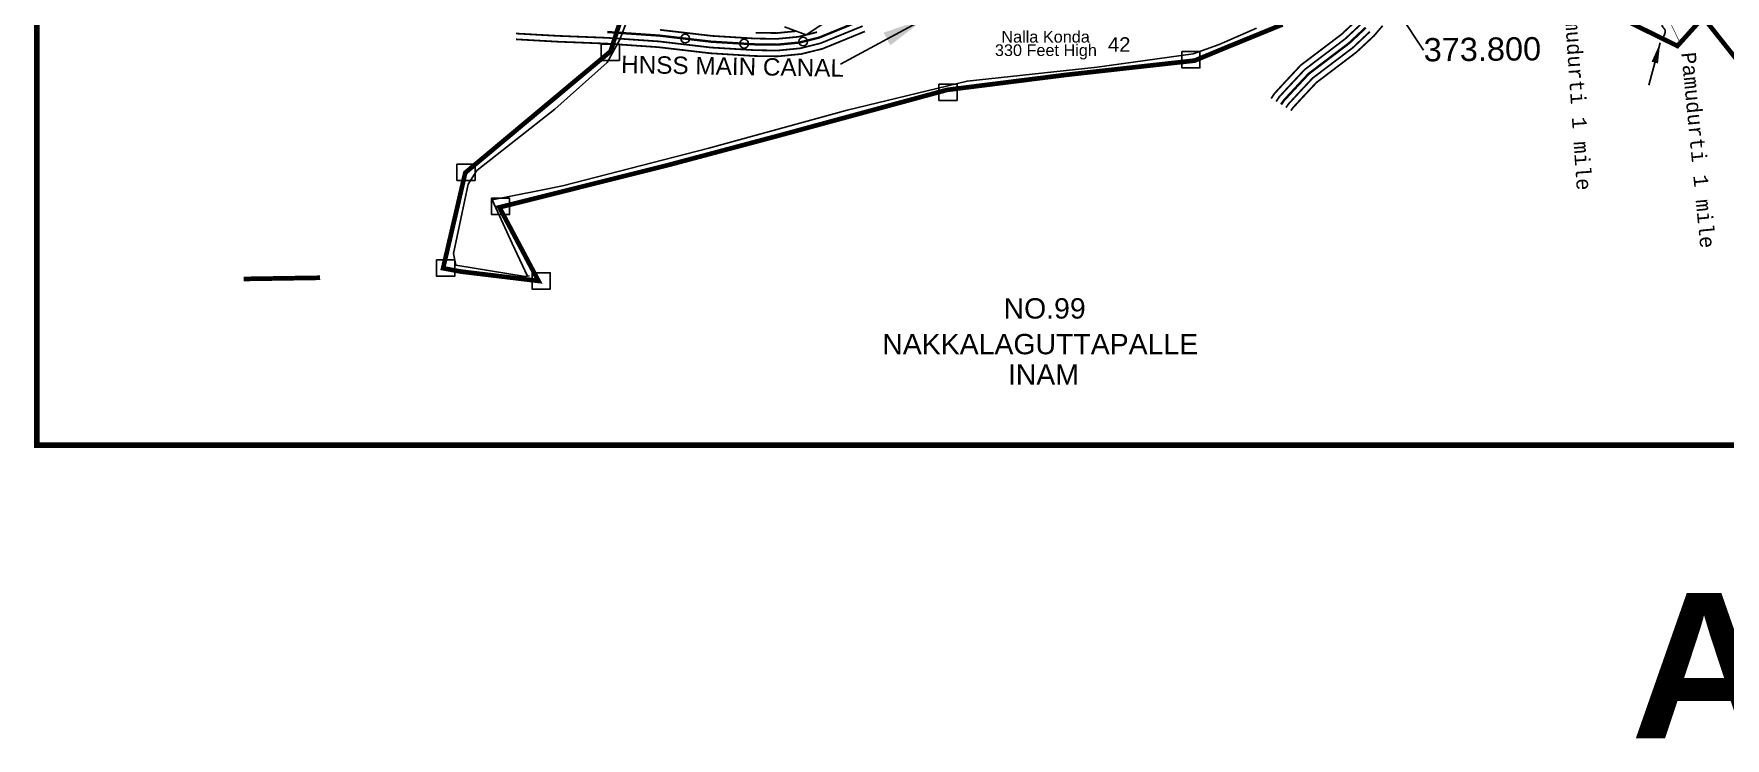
# Model space of a CAD drawing. Header units: feet. Extents: x 817053 to 823648, y 1580505 to 1588104.
# Drawn here: x 817053 to 819962, y 1580505 to 1581717 of the extents above; entities that cross this region are included whole.
import ezdxf
from ezdxf import colors
from ezdxf.entities.mleader import LeaderData, LeaderLine
from ezdxf.enums import TextEntityAlignment as Align
from ezdxf.math import Vec2, Vec3

# ---------------------------------------------------------------- set-up
doc = ezdxf.new("R2010")
doc.units = ezdxf.units.FT
doc.header["$LTSCALE"] = 15
doc.header["$MEASUREMENT"] = 0
doc.header["$PDMODE"] = 32
doc.header["$PDSIZE"] = 15
doc.linetypes.add('HIDDEN2', pattern=[0.1875, 0.125, -0.0625])
for name, color, linetype in [('CANAL1', 7, 'Continuous'), ('CSMark', 72, 'Continuous'), ('HILL', 17, 'Continuous'), ('PAPER SIZE', 10, 'Continuous'), ('PLOT NO', 7, 'Continuous'), ('ROADS', 6, 'Continuous'), ('TANKS-STREAM', 4, 'Continuous'), ('TEXT', 1, 'Continuous'), ('text2', 7, 'Continuous'), ('VILLAGE STONES', 240, 'Continuous')]:
    doc.layers.add(name, color=color, linetype=linetype)
doc.layers.add('VILLAGE BOUNDRY', color=5, linetype='HIDDEN2', lineweight=100)
doc.styles.add('section', font='consola.ttf', dxfattribs={"height": 25})
doc.styles.get("Standard").update_dxf_attribs({"font": 'arial.ttf'})
doc.linetypes.add('DOTS', pattern='A,1e-06,-3,["●",Standard,S=3,R=0,X=-1.25,Y=-1.25],-3', length=6.000001)
doc.dimstyles.get("Standard").update_dxf_attribs({"dimtxt": 0.18, "dimasz": 35, "dimexe": 0.18, "dimexo": 0.0625, "dimgap": 0.09, "dimtad": 0, "dimtih": 1, "dimtoh": 1, "dimdec": 4, "dimzin": 0, "dimdsep": 46, "dimtxsty": 'Standard', "dimcen": 0.09, "dimadec": 0, "dimazin": 0, "dimtfac": 1, "dimtdec": 4, "dimtofl": 0, "dimtmove": 0, "dimatfit": 3, "dimfxl": 1, "dimtolj": 1, "dimtzin": 0, "dimarcsym": 0})

msp = doc.modelspace()

# ---------------------------------------------------------------- linework, layer by layer
at = {"layer": 'CANAL1', "color": 5, "const_width": 3}
for points in [[(817882, 1581717.7), (817953, 1581713.7), (818038.9, 1581710.3), (818127.9, 1581704.1), (818217.6, 1581693.6), (818293.6, 1581689), (818332.1, 1581688.4), (818371, 1581692.2), (818406.3, 1581701), (818478.6, 1581730.5)], [(818129.8, 1581724), (818219.3, 1581713.6), (818294.3, 1581709), (818331.3, 1581708.5), (818367.6, 1581712), (818400.1, 1581720)], [(819336.6, 1581734.7), (819308.7, 1581708.6), (819239, 1581655.7), (819212.9, 1581627.9), (819195, 1581608.5), (819189.8, 1581600.7)], [(819351.1, 1581720.9), (819321.7, 1581693.3), (819252.4, 1581640.8), (819227.6, 1581614.3), (819210.8, 1581596.1), (819206.8, 1581590.2)]]:
    msp.add_lwpolyline(points, dxfattribs=at)
at = {"layer": 'CANAL1', "color": 1, "const_width": 3}
for points in [[(817882.3, 1581707.7), (817952.5, 1581703.7), (818038.4, 1581700.3), (818127, 1581694.2), (818216.7, 1581683.7), (818293.2, 1581679), (818332.5, 1581678.4), (818372.7, 1581682.4), (818409.4, 1581691.4), (818482.4, 1581721.3)], [(818294.7, 1581719), (818330.9, 1581718.5), (818365.9, 1581721.9)], [(819329.4, 1581741.7), (819302.3, 1581716.3), (819232.2, 1581663.2), (819205.6, 1581634.7), (819187.2, 1581614.7), (819181.3, 1581606)], [(819373, 1581731.2), (819358.4, 1581714), (819328.1, 1581685.7), (819259.1, 1581633.3), (819234.9, 1581607.5), (819218.6, 1581589.8), (819215.3, 1581584.9)]]:
    msp.add_lwpolyline(points, dxfattribs=at)
at = {"layer": 'CANAL1', "color": 1, "linetype": 'HIDDEN2', "ltscale": 5, "const_width": 4}
for points in [[(818039.5, 1581720.3), (818072.1, 1581718), (818128.9, 1581714.1), (818218.4, 1581703.6), (818294, 1581699), (818331.7, 1581698.5), (818369.3, 1581702.1), (818403.2, 1581710.5), (818470.7, 1581738.1)], [(819343.9, 1581727.8), (819315.2, 1581701), (819245.7, 1581648.3), (819220.3, 1581621.1), (819202.9, 1581602.3), (819198.3, 1581595.5)]]:
    msp.add_lwpolyline(points, dxfattribs=at)
at = {"layer": 'CSMark', "color": 3}
for p in [(818173.4, 1581708.9), (818274.8, 1581700.2), (818376.1, 1581703.8)]:
    msp.add_point(p, dxfattribs=at)
at = {"layer": 'HILL', "lineweight": -2}
for points in [[(817905.7, 1581301), (817898, 1581299.5), (817778.5, 1581318.9), (817774.6, 1581339.4), (817800.1, 1581458.3), (817814.7, 1581481.8), (817948.8, 1581587.7), (818039, 1581667.6), (818060.8, 1581707.6), (818096.2, 1581801.6), (818085.5, 1581812.9)], [(817901.8, 1581300.2), (817875.4, 1581356.2), (817841, 1581431.5), (817919.6, 1581447.2), (817962.2, 1581455.7), (818214.1, 1581520.6), (818452.1, 1581586), (818658.1, 1581635.8), (818881.7, 1581659.7), (819047, 1581682.6), (819092, 1581698.8), (819155.9, 1581727)], [(818428.2, 1581746.2), (818381.5, 1581715.3), (818344.3, 1581729.4)]]:
    msp.add_lwpolyline(points, dxfattribs=at)
at = {"layer": 'ROADS', "linetype": 'DOTS', "lineweight": -2, "ltscale": 0.15, "const_width": 1}
msp.add_lwpolyline([(819829.4, 1582215), (819847.6, 1582103), (819861.4, 1582003.8), (819879.1, 1581960.5), (819885.8, 1581922.4), (819880.8, 1581841.8), (819855.4, 1581798.3), (819864.8, 1581742.8), (819883, 1581704.7)], dxfattribs=at)
at = {"layer": 'TANKS-STREAM', "lineweight": -2}
msp.add_spline([(819917.6, 1581886.7), (819925.4, 1581883.8), (819928.5, 1581872.9), (819922.5, 1581874.3), (819911.8, 1581872.7), (819902.4, 1581866.2), (819886.5, 1581862.1), (819869.4, 1581863.6), (819855.8, 1581860), (819831.4, 1581843.4), (819838.9, 1581832.3), (819844, 1581824.8), (819849.5, 1581814.4), (819846.8, 1581806.3), (819846.8, 1581793.4), (819849, 1581778.7), (819850.8, 1581762.4), (819849.5, 1581756.8), (819852.4, 1581751.3), (819855.9, 1581745.5), (819855.2, 1581740.8), (819854.9, 1581728.9), (819858.2, 1581725), (819856.9, 1581713.3), (819854.7, 1581708.8)], degree=3, dxfattribs=at)
at = {"layer": 'text2', "color": 5, "linetype": 'Continuous', "lineweight": -2, "const_width": 10}
msp.add_lwpolyline([(823639.5, 1588099.5), (817057.8, 1588099.5), (817057.8, 1581009.3), (823639.5, 1581009.3)], close=True, dxfattribs=at)
at = {"layer": 'VILLAGE BOUNDRY', "lineweight": -2, "ltscale": 25, "const_width": 8}
for points in [[(819200.8, 1581733.3), (819101.5, 1581692.7), (819049.6, 1581671.1), (818831.4, 1581646.9), (818623.8, 1581620.7), (818333.8, 1581541.9), (818145, 1581491.6), (817853.6, 1581418.6), (817920.9, 1581292), (817787.3, 1581308.1), (817756.8, 1581313.8), (817795, 1581478.2), (818044.8, 1581687), (818094.4, 1581840.5)], [(819200.8, 1581733.3), (819101.5, 1581692.7), (819049.6, 1581671.1), (818831.4, 1581646.9), (818623.8, 1581620.7), (818333.8, 1581541.9), (818145, 1581491.6), (817853.6, 1581418.6), (817920.9, 1581292), (817787.3, 1581308.1), (817756.8, 1581313.8), (817795, 1581478.2), (818044.8, 1581687), (818094.4, 1581840.5)], [(819924.4, 1581745.5), (819880.1, 1581696.3), (819799.9, 1581735.7)], [(819924.4, 1581745.5), (819880.1, 1581696.3), (819799.9, 1581735.7)], [(819924.4, 1581745.5), (820003.8, 1581645.4)], [(817545.3, 1581297.4), (817413.6, 1581295.4)]]:
    msp.add_lwpolyline(points, dxfattribs=at)
at = {"layer": 'VILLAGE STONES', "lineweight": -2}
for points in [[(818028.8, 1581699.4), (818060, 1581699.4), (818060, 1581671.3), (818028.8, 1581671.3)], [(819027.7, 1581686.5), (819058.8, 1581686.5), (819058.8, 1581658.5), (819027.7, 1581658.5)], [(818609.7, 1581630.6), (818640.9, 1581630.6), (818640.9, 1581602.6), (818609.7, 1581602.6)], [(817780.7, 1581492.9), (817811.9, 1581492.9), (817811.9, 1581464.8), (817780.7, 1581464.8)], [(817840.2, 1581434.3), (817871.3, 1581434.3), (817871.3, 1581406.2), (817840.2, 1581406.2)], [(817745.5, 1581328), (817776.7, 1581328), (817776.7, 1581299.9), (817745.5, 1581299.9)], [(817909.9, 1581306), (817941, 1581306), (817941, 1581278), (817909.9, 1581278)]]:
    msp.add_lwpolyline(points, close=True, dxfattribs=at)

# ---------------------------------------------------------------- texts
at = {"layer": 'PAPER SIZE', "insert": (820197.7, 1580755.2), "char_height": 250, "width": 1636.069, "attachment_point": 2}
msp.add_mtext('{\\fArial|b1|i0|c0|p34;A1-P}', dxfattribs=at)
at = {"layer": 'PLOT NO', "linetype": 'Continuous', "lineweight": -2, "style": 'section'}
for rotation, p in [(273.9071, (819684, 1581785)), (275.5717, (819886.7, 1581684.4))]:
    msp.add_text('Pamudurti 1 mile', height=25, rotation=rotation, dxfattribs=at).set_placement(p)
at = {"layer": 'PLOT NO', "lineweight": -2}
msp.add_text('42', height=25, dxfattribs=at).set_placement((818919.8, 1581698.8), align=Align.MIDDLE_CENTER)
at = {"layer": 'TEXT', "color": 7, "lineweight": -2}
for s, p in [('Nalla Konda', (818717.1, 1581702.1)), ('330 Feet High', (818706, 1581679))]:
    msp.add_text(s, height=20, dxfattribs=at).set_placement(p)
at = {"layer": 'TEXT', "lineweight": -2}
for s, p in [('NO.99', (818720.9, 1581227.2)), ('NAKKALAGUTTAPALLE', (818512.3, 1581165.8)), ('INAM', (818728.4, 1581113.2))]:
    msp.add_text(s, height=35, dxfattribs=at).set_placement(p)
at = {"layer": 'VILLAGE STONES'}
msp.add_text('HNSS MAIN CANAL', height=29.934, rotation=359.0085, dxfattribs=at).set_placement((818062.8, 1581649.8))

# ---------------------------------------------------------------- leaders
at = {"layer": 'VILLAGE BOUNDRY', "linetype": 'Continuous', "lineweight": -2}
msp.add_leader([(819850.3, 1581701.5), (819830.7, 1581629.1)], dimstyle='Standard', override={"dimgap": 0.09, "dimtad": 0}, dxfattribs=at)
at = {"layer": 'VILLAGE STONES'}
msp.add_leader([(818586.3, 1581743.8), (818440.2, 1581665.1)], dimstyle='Standard', override={"dimasz": 75, "dimgap": 0.09, "dimtad": 0, "dimtfill": 2, "dimtfillclr": 5}, dxfattribs=at)
at = {"layer": 'VILLAGE STONES', "color": 1}
ml = msp.add_multileader_mtext('Standard', dxfattribs=at)
ml.set_content('373.800', color=1)
ml.set_leader_properties()
ml.build(insert=Vec2(0, 0))
ml.multileader.update_dxf_attribs({"dogleg_length": 0.36, "arrow_head_size": 40})
ctx = ml.context
ctx.base_point, ctx.char_height, ctx.arrow_head_size, ctx.landing_gap_size, ctx.plane_origin, ctx.plane_x_axis, ctx.plane_y_axis = Vec3(819443.5, 1581689.3), 40, 40, 0.0911, Vec3(820496.1, 1581114.3), Vec3(0.999954, 0.009564), Vec3(-0.009564, 0.999954)
notes = []
notes.append((ctx, [(0, (1, 1, 0), (819443.5, 1581689.3), (0.999954, 0.009564), 7.830585350072124e-12, [(0, [(819380.3, 1581783.4)], 0, [])])]))
ctx.mtext.insert, ctx.mtext.text_direction, ctx.mtext.rotation, ctx.mtext.flow_direction = Vec3(819443.4, 1581709.7), Vec3(0.999954, 0.009564), 0.009564, 5
for ctx, leaders in notes:
    for number, flags, end, landing, length, lines in leaders:
        leader = LeaderData()
        leader.index, (leader.has_last_leader_line, leader.has_dogleg_vector, leader.attachment_direction) = number, flags
        leader.last_leader_point, leader.dogleg_vector, leader.dogleg_length = Vec3(end), Vec3(landing), length
        for number, points, colour, breaks in lines:
            line = LeaderLine()
            line.index, line.vertices, line.color, line.breaks = number, Vec3.list(points), colors.encode_raw_color(colour), breaks
            leader.lines.append(line)
        ctx.leaders.append(leader)

doc.saveas('drawing.dxf')
